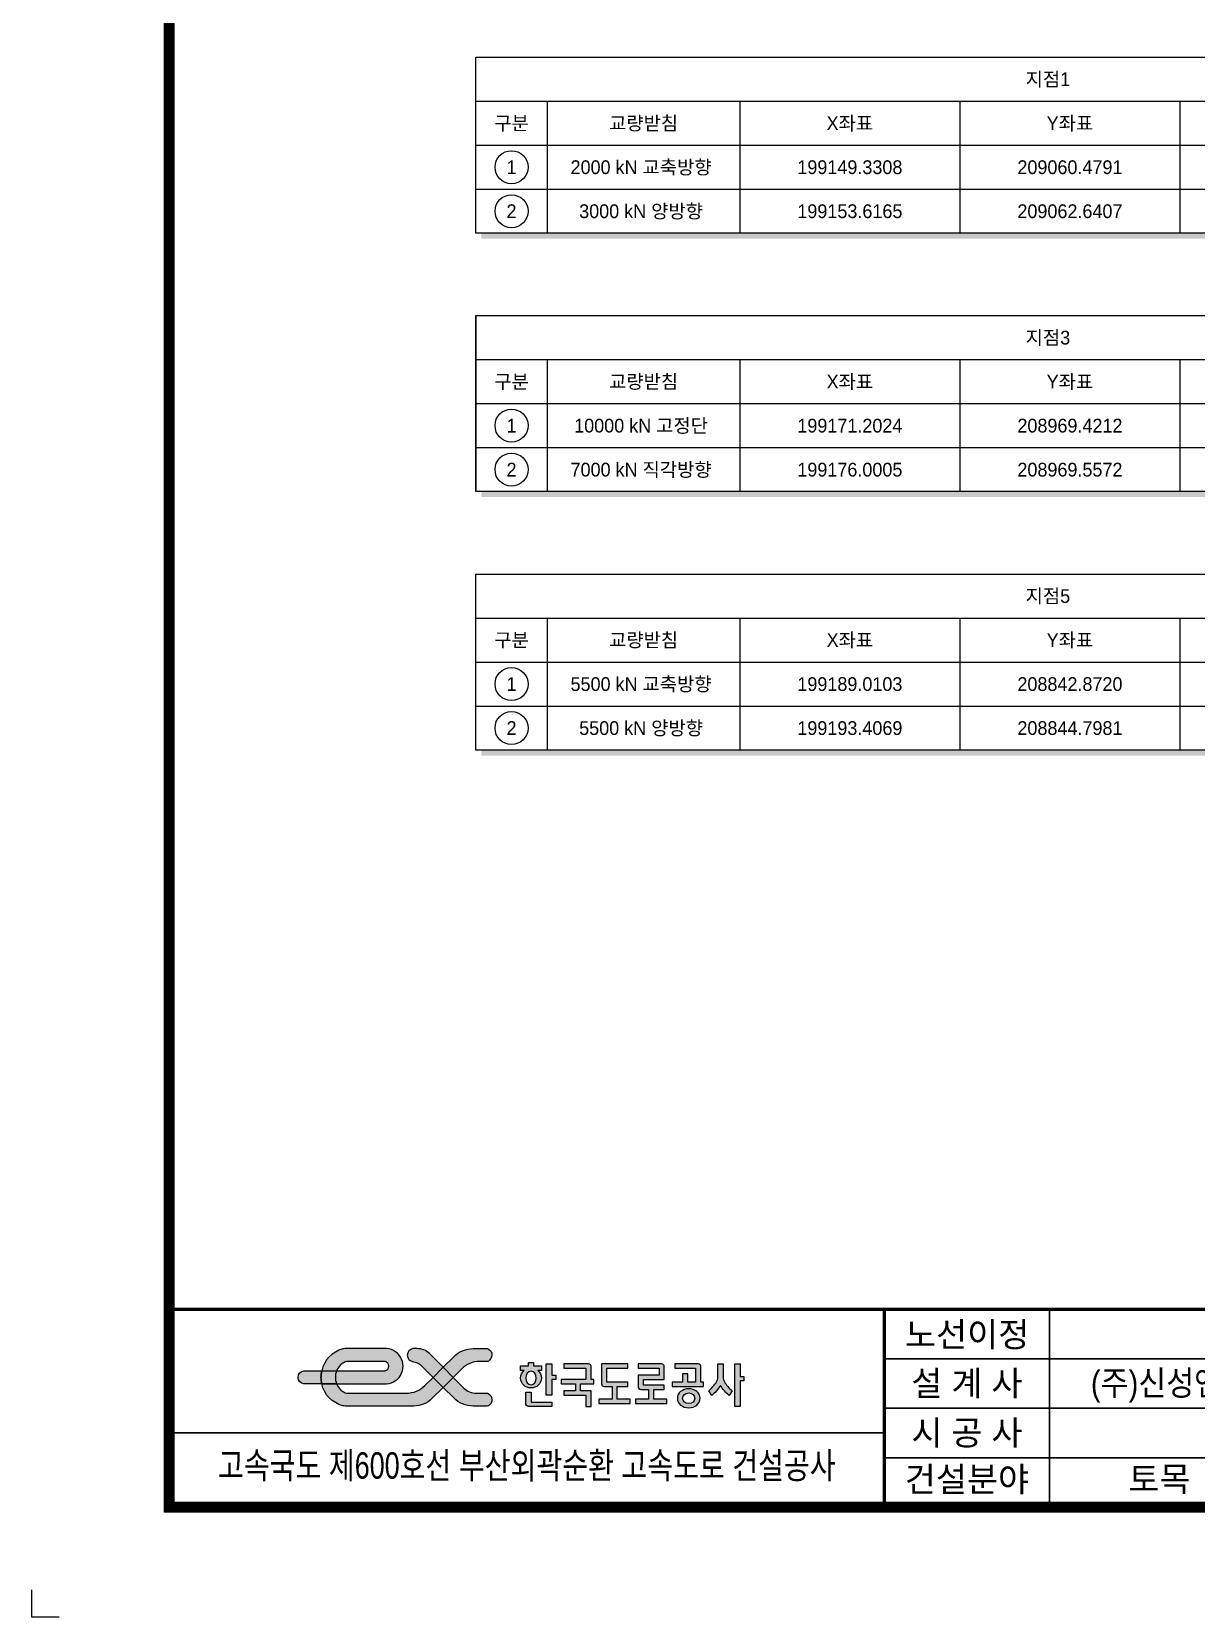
# Model space of a CAD drawing. Header units: millimetres. Extents: x 0 to 339017, y 0 to 241061.
# Drawn here: x 2617 to 87293, y 3461 to 118744 of the extents above; entities that cross this region are included whole.
import ezdxf
from ezdxf.enums import TextEntityAlignment as Align

# ---------------------------------------------------------------- set-up
doc = ezdxf.new("R2010")
doc.units = ezdxf.units.MM
doc.header["$LTSCALE"] = 8
for name, color, linetype in [('CS-TABL-LIN2', 1, 'Continuous'), ('CS-TABL-TEX2', 3, 'Continuous'), ('CX-BORD', 7, 'Continuous'), ('CX-BORD-LIN1', 4, 'Continuous'), ('CX-BORD-LIN2', 3, 'Continuous'), ('CX-BORD-TEX2', 7, 'Continuous'), ('CX-BORD-TEX3', 6, 'Continuous'), ('CX-MISC', 2, 'Continuous')]:
    doc.layers.add(name, color=color, linetype=linetype)
doc.styles.add('A_STANDARD', font='')
doc.styles.add('TB_TEXT', font='')
doc.styles.add('TB_WBTXT', font='')
doc.styles.add('TB_WMTXT', font='')
doc.styles.get('A_STANDARD').set_extended_font_data('Dotum')
doc.styles.get('TB_TEXT').set_extended_font_data('Dotum')
doc.styles.get('TB_WBTXT').set_extended_font_data('Dotum')
doc.styles.get('TB_WMTXT').set_extended_font_data('Dotum')

# ---------------------------------------------------------------- blocks, each defined once
blk = doc.blocks.new('CXBLKA1-KHC_C2')
at = {"layer": 'CX-MISC', "true_color": 0xf03c00}
h = blk.add_hatch(color=20, dxfattribs=at)
h.paths.add_polyline_path([(81.44253799953556, 46.50654940845573), (82.75188479191783, 46.50654940845573, 0.1307849617648099), (83.01145155275057, 46.57562579758028, 0.5686079760781465), (83.04766055683437, 48.76004908129602, 0.1392232935838704), (82.77321783017624, 48.83797721260002), (80.2481971643332, 48.83797721260002, 0.1989123673796241), (76.7032351679853, 47.36960587561499), (74.77716206052543, 45.44353276815512), (76.60493983830337, 43.61575499037739), (78.11913612795941, 45.12995128003306, -0.198912367379616)])
h.paths.add_polyline_path([(74.77716206052577, 41.78797721259955), (72.94938428274739, 43.61575499037733), (71.45376018895045, 42.12013089657967, -0.1989123673796836), (68.13035831737335, 40.74353276815607), (57.45297824498903, 40.74353276815558, -0.149968192877195), (56.57428309453243, 41.01314921324366, -0.1491631919188299), (55.42167856713601, 42.44075499037732), (52.71327317163689, 42.44075499037732, 0.2784029190241507), (56.54195794589313, 38.44755575666083, 0.06593867059308692), (56.94982256480961, 38.3935327681551), (69.43591387292844, 38.39353276815559, 0.198912367379658), (72.75931574450517, 39.77013089657871)])
h.paths.add_polyline_path([(52.71327317163687, 44.79075499037732), (49.44938428274799, 44.79075499037732, 0.8888888888888873), (49.44938428274799, 42.44075499037732), (52.71327317163689, 42.44075499037732, -0.1111111111111106)])
h.paths.add_polyline_path([(57.45297824484089, 46.48797721260005), (64.13186541620759, 46.48797721260033, -0.05755858726109904), (64.25091048004978, 46.47422752863211, -0.792918256256352), (64.25091048003958, 44.80450467434407, -0.05755858725611351), (64.13186541620769, 44.79075499037734), (55.42167856713544, 44.79075499037794, 0.1939147573995261), (55.42167856713624, 42.44075499037732), (64.0716065049702, 42.44075499037732, 1.071754271161691), (64.0716065049702, 48.83797721259956), (56.94982256480961, 48.8379772126005, 0.06593867059316338), (56.5419579458959, 48.78395422409464, 0.2784029190242539), (52.71327317163706, 44.79075499037814), (55.42167856713544, 44.79075499037794, -0.1491631919192471), (56.57428309453613, 46.2183607675145, -0.1499681928522188)])
at = {"layer": 'CX-MISC'}
h = blk.add_hatch(color=30, dxfattribs=at)
h.paths.add_polyline_path([(72.30044970169584, 47.92024512698445, 0.1989123673796671), (70.08484845397787, 48.83797721260002), (69.29382872719243, 48.83797721260002, 0.8338075771048155), (69.19220523715134, 46.50654940845568, -0.177326263149743), (70.9948941461409, 45.57024512698397), (72.94938428274753, 43.61575499037719), (74.77716206052543, 45.44353276815512)])
h.paths.add_polyline_path([(78.55942997490853, 41.66126485377163), (76.60493983830332, 43.61575499037733), (74.77716206052577, 41.78797721259955), (76.7032351679866, 39.8619041051392, 0.198912367379553), (80.2481971643333, 38.39353276815462), (82.75356198314364, 38.39353276815368, 0.1292187291636897), (83.0103320909022, 38.46101862593566, 0.6043190588004438), (82.94250606256891, 40.69081265215213, 0.1137896329467328), (82.71384950440735, 40.74353276815607), (80.77503122262651, 40.74353276815607, -0.1989123673796783)])
h = blk.add_hatch(color=252, dxfattribs=at)
edge = h.paths.add_edge_path()
edge.add_line((124.7205599340971, 46.07292553826472), (125.6705489490252, 46.07292553826478))
edge.add_line((125.6705489490252, 46.07292553826478), (125.6705489490253, 43.66898179808368))
edge.add_arc((127.3486576348041, 43.66898179808376), 1.678108685778795, 180.0000000000024, 195.4083540198515)
edge.add_arc((127.2889695062488, 43.65253158483969), 1.616195179932237, 195.408354019853, 211.4069923032639)
edge.add_arc((131.5424352156924, 46.24957069062637), 6.59982665290429, 211.4069923032635, 220.8846190740146)
edge.add_arc((131.4713562863749, 46.18803358125556), 6.505810537144074, 220.8846190740133, 230.4986055729273)
edge.add_line((127.3330297251497, 41.16809095032108), (126.7602641437203, 40.34428207970297))
edge.add_arc((131.4550039114855, 46.05331441464031), 7.391456668911498, 221.3708019331362, 230.5683267651544, ccw=False)
edge.add_arc((131.6762677854488, 46.24854507524579), 7.686537407580821, 212.5283811307906, 221.3728192081773, ccw=False)
edge.add_arc((118.7148500860468, 46.24853831416539), 7.686526193707002, 318.62717432739294, 327.4716253336135, ccw=False)
edge.add_arc((118.9360971109634, 46.05332254595822), 7.391467942165881, 309.43168026385143, 318.62919103786015, ccw=False)
edge.add_line((123.6308447394027, 40.34428207970391), (123.0580791579739, 41.16809095032256))
edge.add_arc((118.981266521649, 46.12501637904092), 6.418061309895175, 309.4355142588525, 319.1812610942179)
edge.add_arc((118.7763943292663, 46.30236625358906), 6.689032726803257, 319.1787201534785, 328.5296684692458)
edge.add_arc((123.1052112606532, 43.65120177356486), 1.612880450692433, 328.5764598147937, 344.6081938620856)
edge.add_arc((123.0464974057513, 43.66843443576574), 1.674062617830489, 344.5729121819096, 360.0187337982124)
edge.add_line((124.7205599340972, 43.66898179808431), (124.7205599340972, 46.07292553826472))
edge = h.paths.add_edge_path()
edge.add_arc((90.88569631556817, 43.48076891434886), 1.77276644383518, 0.3446861390324898, 51.806537556943795, ccw=False)
edge.add_arc((90.80254792193377, 43.54039405343688), 1.856528462969709, 268.6390132932112, 358.4888194230752, ccw=False)
edge.add_arc((90.71385412367648, 43.53986491651721), 1.856011500010968, 181.4952613076246, 271.37690597604484, ccw=False)
edge.add_arc((90.63127580557956, 43.4807362146754), 1.772833459952195, 128.1945062452664, 179.6542700587562, ccw=False)
edge.add_line((89.53507430052036, 44.87403472433943), (88.85847462056012, 44.87403472433943))
edge.add_line((88.85847462056012, 44.87403472433943), (88.85847462056012, 45.68570175500646))
edge.add_line((88.85847462056012, 45.68570175500646), (90.28345814295233, 45.68570175500646))
edge.add_line((90.28345814295233, 45.68570175500646), (90.28345814295233, 46.33107472710436))
edge.add_line((90.28345814295233, 46.33107472710436), (91.23344715788046, 46.33107472710436))
edge.add_line((91.23344715788046, 46.33107472710436), (91.23344715788046, 45.68570175500646))
edge.add_line((91.23344715788046, 45.68570175500646), (92.65843068027266, 45.68570175500646))
edge.add_line((92.65843068027266, 45.68570175500646), (92.65843068027266, 44.87403472433943))
edge.add_line((92.65843068027266, 44.87403472433943), (91.98183100031241, 44.87403472433943))
h.paths.add_polyline_path([(129.4705050087376, 43.74958283871363), (129.4705050087376, 42.9751352721952), (128.7580132475418, 42.9751352721952), (128.7580132475419, 38.3284498730902), (127.8080242326136, 38.32844987308972), (127.8080242326135, 46.0729255382652), (128.7580132475417, 46.0729255382652), (128.7580132475418, 43.74958283871363)])
edge = h.paths.add_edge_path()
edge.add_line((116.8831505609405, 46.07292553826421), (116.8831505609405, 45.29847797174768))
edge.add_line((116.8831505609405, 45.29847797174768), (120.6831066206529, 45.29847797174768))
edge.add_line((120.6831066206529, 45.29847797174768), (120.6831066206529, 42.71698608335695))
edge.add_line((120.6831066206529, 42.71698608335695), (119.2581230982609, 42.71698608335601))
edge.add_line((119.2581230982609, 42.71698608335601), (119.2581230982609, 44.26588121639103))
edge.add_line((119.2581230982609, 44.26588121639103), (118.3081340833326, 44.26588121639103))
edge.add_line((118.3081340833326, 44.26588121639103), (118.308134083333, 42.7169860833565))
edge.add_line((118.308134083333, 42.7169860833565), (116.4081560534763, 42.7169860833565))
edge.add_line((116.4081560534763, 42.7169860833565), (116.4081560534762, 41.94253851683852))
edge.add_line((116.4081560534762, 41.94253851683852), (122.1080901430452, 41.94253851683852))
edge.add_line((122.1080901430452, 41.94253851683852), (122.1080901430452, 42.71698608335695))
edge.add_line((122.1080901430452, 42.71698608335695), (121.633095635581, 42.71698608335701))
edge.add_line((121.633095635581, 42.71698608335701), (121.6330956355812, 45.55662716058681))
edge.add_arc((121.0838983495383, 45.55662716058685), 0.5491972860428831, 359.9999999999956, 400.6008038990677)
edge.add_arc((121.155409721656, 45.61792155990223), 0.4550119382992837, 40.60080389906528, 89.6610921221467)
edge.add_line((121.1581011281171, 46.0729255382652), (116.8831505609405, 46.07292553826583))
edge = h.paths.add_edge_path()
edge.add_line((110.2332274564433, 46.0729255382652), (110.2332274564434, 45.29847797174723))
edge.add_line((110.2332274564434, 45.29847797174723), (114.0331835161558, 45.29847797174723))
edge.add_line((114.0331835161558, 45.29847797174723), (114.0331835161558, 44.00773202755185))
edge.add_line((114.0331835161558, 44.00773202755185), (110.2332274564433, 44.00773202755185))
edge.add_line((110.2332274564433, 44.00773202755185), (110.2332274564434, 41.94253851683806))
edge.add_arc((110.7824247424863, 41.94253851683811), 0.5491972860429541, 180.0000000000045, 220.6008038990651)
edge.add_arc((110.7109133703686, 41.88124411752268), 0.4550119382992698, 220.6008038990632, 269.6610921221467)
edge.add_line((110.7082219639074, 41.42624013915972), (112.1332054862994, 41.42624013915972))
edge.add_line((112.1332054862994, 41.42624013915972), (112.1332054862995, 39.61919581728791))
edge.add_line((112.1332054862995, 39.61919581728791), (109.7582329489794, 39.61919581728791))
edge.add_line((109.7582329489794, 39.61919581728791), (109.7582329489794, 38.84474825076945))
edge.add_line((109.7582329489794, 38.84474825076945), (115.4581670385482, 38.84474825076945))
edge.add_line((115.4581670385482, 38.84474825076945), (115.4581670385484, 39.61919581728743))
edge.add_line((115.4581670385484, 39.61919581728743), (113.0831945012274, 39.61919581728836))
edge.add_line((113.0831945012274, 39.61919581728836), (113.083194501227, 41.42624013915972))
edge.add_line((113.083194501227, 41.42624013915972), (114.9831725310839, 41.42624013916018))
edge.add_line((114.9831725310839, 41.42624013916018), (114.9831725310839, 42.2006877056777))
edge.add_line((114.9831725310839, 42.2006877056777), (111.1832164713715, 42.20068770567816))
edge.add_line((111.1832164713715, 42.20068770567816), (111.1832164713715, 43.2332844610339))
edge.add_line((111.1832164713715, 43.2332844610339), (114.9831725310839, 43.23328446103435))
edge.add_line((114.9831725310839, 43.23328446103435), (114.9831725310841, 45.55662716058684))
edge.add_arc((114.4339752450411, 45.55662716058686), 0.5491972860429257, 359.999999999997, 400.6008038990617)
edge.add_arc((114.5054866171589, 45.61792155990228), 0.4550119382992405, 40.60080389906168, 89.66109212214488)
edge.add_line((114.50817802362, 46.0729255382652), (110.2332274564433, 46.0729255382652))
edge = h.paths.add_edge_path()
edge.add_line((108.333249426587, 46.0729255382652), (103.5833043519463, 46.0729255382652))
edge.add_line((103.5833043519463, 46.0729255382652), (103.5833043519463, 42.45883689451637))
edge.add_arc((104.1325016379888, 42.45883689451637), 0.5491972860425278, 180, 220.6008038990901)
edge.add_arc((104.0609902658719, 42.39754249520158), 0.455011938299837, 220.6008038990916, 269.661092122115)
edge.add_line((104.0582988594105, 41.94253851683806), (105.4832823818026, 41.94253851683798))
edge.add_line((105.4832823818026, 41.94253851683798), (105.4832823818031, 39.61919581728791))
edge.add_line((105.4832823818031, 39.61919581728791), (103.1083098444825, 39.61919581728743))
edge.add_line((103.1083098444825, 39.61919581728743), (103.1083098444823, 38.84474825076945))
edge.add_line((103.1083098444823, 38.84474825076945), (108.8082439340513, 38.84474825076851))
edge.add_line((108.8082439340513, 38.84474825076851), (108.8082439340513, 39.61919581728743))
edge.add_line((108.8082439340513, 39.61919581728743), (106.4332713967306, 39.61919581728754))
edge.add_line((106.4332713967306, 39.61919581728754), (106.4332713967307, 41.94253851683806))
edge.add_line((106.4332713967307, 41.94253851683806), (108.3332494265871, 41.94253851683852))
edge.add_line((108.3332494265871, 41.94253851683852), (108.3332494265872, 42.71698608335601))
edge.add_line((108.3332494265872, 42.71698608335601), (104.5332933668745, 42.71698608335601))
edge.add_line((104.5332933668745, 42.71698608335601), (104.5332933668745, 45.29847797174723))
edge.add_line((104.5332933668745, 45.29847797174723), (108.3332494265869, 45.29847797174768))
edge.add_line((108.3332494265869, 45.29847797174768), (108.3332494265869, 46.0729255382652))
edge = h.paths.add_edge_path()
edge.add_line((100.7333373071619, 38.32844987308972), (101.68332632209, 38.32844987308972))
edge.add_line((101.68332632209, 38.32844987308972), (101.68332632209, 41.16809095032102))
edge.add_line((101.68332632209, 41.16809095032102), (99.78334829223377, 41.16809095032102))
edge.add_line((99.78334829223377, 41.16809095032102), (99.78334829223351, 42.45883689451637))
edge.add_line((99.78334829223351, 42.45883689451637), (102.1583208295541, 42.45883689451637))
edge.add_line((102.1583208295541, 42.45883689451637), (102.1583208295541, 43.23328446103435))
edge.add_line((102.1583208295541, 43.23328446103435), (101.68332632209, 43.23328446103435))
edge.add_line((101.68332632209, 43.23328446103435), (101.68332632209, 45.55662716058684))
edge.add_arc((101.134129036047, 45.55662716058684), 0.5491972860429968, 359.9999999999992, 400.6008038990586)
edge.add_arc((101.2056404081649, 45.61792155990232), 0.4550119382991912, 40.60080389905993, 89.66109212214842)
edge.add_line((101.208331814626, 46.0729255382652), (96.69588399371733, 46.0729255382652))
edge.add_line((96.69588399371733, 46.0729255382652), (96.69588399371713, 45.29847797174723))
edge.add_line((96.69588399371713, 45.29847797174723), (100.7333373071619, 45.29847797174768))
edge.add_line((100.7333373071619, 45.29847797174768), (100.7333373071619, 43.23328446103435))
edge.add_line((100.7333373071619, 43.23328446103435), (96.22088948625307, 43.23328446103435))
edge.add_line((96.22088948625307, 43.23328446103435), (96.22088948625307, 42.45883689451686))
edge.add_line((96.22088948625307, 42.45883689451686), (98.83335927730565, 42.45883689451637))
edge.add_line((98.83335927730565, 42.45883689451637), (98.83335927730565, 41.16809095032054))
edge.add_line((98.83335927730565, 41.16809095032054), (96.69588399371725, 41.16809095032054))
edge.add_line((96.69588399371725, 41.16809095032054), (96.69588399371725, 40.39364338380305))
edge.add_line((96.69588399371725, 40.39364338380305), (100.7333373071619, 40.39364338380305))
edge.add_line((100.7333373071619, 40.39364338380305), (100.7333373071619, 38.32844987308972))
edge = h.paths.add_edge_path()
edge.add_line((94.55840871012893, 38.32844987308972), (90.28345814295238, 38.32844987309017))
edge.add_arc((90.28345814295245, 38.77764750230839), 0.4491976292182187, 220.2618960212212, 269.9999999999909, ccw=False)
edge.add_arc((90.36658546948001, 38.84804961247411), 0.5581315978937618, 180.3389078778485, 220.2618960212263, ccw=False)
edge.add_arc((264.3772768285319, 39.87734500612395), 174.5718671369672, 179.6610921221529, 180.3389078778463, ccw=False)
edge.add_line((89.80846363548827, 40.90994176148184), (90.75845265041639, 40.90994176148184))
edge.add_line((90.75845265041639, 40.90994176148184), (90.75845265041639, 39.10289743960769))
edge.add_line((90.75845265041639, 39.10289743960769), (94.55840871012893, 39.10289743960769))
edge.add_line((94.55840871012893, 39.10289743960769), (94.55840871012893, 38.32844987308972))
edge = h.paths.add_edge_path(flags=16)
edge.add_ellipse((119.4188857825921, 39.80733291367103), major_axis=(-1.110875729177891, 2.868103891292178e-14), ratio=0.8665097612807381, start_angle=0, end_angle=360)
edge = h.paths.add_edge_path()
edge.add_ellipse((119.4188857808204, 39.80733291367103), major_axis=(2.060740712415878, 5.91535299055294e-14), ratio=0.8429164421096037, start_angle=0, end_angle=360, ccw=False)
h.paths.add_polyline_path([(95.27090047132492, 44.00773202755185), (95.27090047132492, 43.23328446103435), (94.55840871012872, 43.23328446103435), (94.55840871012882, 40.39364338380305), (93.48967106833456, 40.39364338380353), (93.48967106833456, 46.0729255382652), (94.55840871012882, 46.0729255382652), (94.55840871012893, 44.00773202755185)])
edge = h.paths.add_edge_path(flags=16)
edge.add_ellipse((90.75845265041639, 43.49143364987354), major_axis=(7.44215483547632e-15, 1.223429116448234), ratio=0.7764969806228509, start_angle=0, end_angle=360, ccw=False)
h = blk.add_hatch(color=244, dxfattribs=at)
h.paths.add_polyline_path([(74.77716206052541, 45.44353276815512), (72.94938428274753, 43.61575499037719), (74.77716206052577, 41.78797721259955), (76.60493983830338, 43.61575499037739)])
h.paths.add_polyline_path([(55.42167856713544, 44.79075499037794), (52.71327317163706, 44.79075499037814, 0.1111111111111885), (52.71327317163689, 42.44075499037732), (55.42167856713624, 42.44075499037732, -0.1939147573995261)])
at = {"layer": 'CX-BORD-LIN1', "const_width": 2}
blk.add_lwpolyline([(820.9999993301426, 19.99999958875123), (24.99999933014257, 19.9999995887535), (24.99999933014257, 573.9999995887532), (820.9999993301424, 573.9999995887532)], close=True, dxfattribs=at)
at = {"layer": 'CX-BORD-LIN1'}
for points, const_width in [([(820.9999993301426, 55.99999958875464), (24.99999933014257, 55.99999958875237)], 0.6), ([(154.9999993301426, 19.99999958875325), (154.9999993301426, 55.99999958875271)], 0.6), ([(184.9999993301426, 19.99999958875308), (184.9999993301426, 55.99999958875279)], 0.3)]:
    blk.add_lwpolyline(points, dxfattribs=dict(at, const_width=const_width))
at = {"layer": 'CX-BORD-LIN2', "const_width": 0.3}
for points in [[(294.9999993301426, 46.99999958875294), (154.9999993301426, 46.99999958875274)], [(294.9999993301426, 37.99999958875294), (154.9999993301426, 37.99999958875274)], [(154.9999993301426, 33.49999958875292), (24.99999933014257, 33.49999958875274)], [(294.9999993301426, 28.99999958875295), (154.9999993301426, 28.99999958875274)]]:
    blk.add_lwpolyline(points, dxfattribs=at)
at = {"layer": 'CX-MISC', "color": 20, "true_color": 0xf03c00}
blk.add_lwpolyline([(57.45297824498846, 46.48797721260127, 0.149968192828432), (56.57428309477929, 46.21836076767924, 0.1491631919431257), (55.42167856713544, 44.79075499037794, 0.1939147573995262), (55.42167856713624, 42.44075499037732), (64.0716065049702, 42.44075499037732, 1.071754271161691), (64.0716065049702, 48.83797721259956), (56.94982256480961, 48.8379772126005, 0.06593867059316338), (56.5419579458959, 48.78395422409464, 0.2784029190242541), (52.71327317163706, 44.79075499037814), (55.42167856713544, 44.79075499037794), (64.13186541620769, 44.79075499037734, 0.0575585872562081), (64.25091048003976, 44.80450467434412, 0.7929182562611419), (64.25091048003978, 46.47422752863447, 0.05755858725616377), (64.13186541620759, 46.48797721260033), (57.45297824483831, 46.48797721260005)], format="xyb", dxfattribs=at)
at = {"layer": 'CX-MISC', "color": 30}
blk.add_lwpolyline([(69.19220523715089, 46.50654940845573, -0.1773262631497835), (70.9948941461409, 45.57024512698397), (72.94938428274753, 43.61575499037719), (74.77716206052543, 45.44353276815512), (72.30044970169584, 47.92024512698445, 0.1989123673796582), (70.08484845397797, 48.83797721260002), (69.29382872719243, 48.83797721260002, 0.8714196092937034), (69.29382872719243, 46.48797721260002)], format="xyb", dxfattribs=at)
at = {"layer": 'CX-MISC', "color": 20, "true_color": 0xf03c00}
for points in [[(83.0114515527597, 46.57562579758551, -0.1307849617699337), (82.75188479191783, 46.50654940845573), (81.44253799953556, 46.50654940845573, 0.1989123673796159), (78.11913612795941, 45.12995128003306), (76.60493983830331, 43.61575499037733), (74.7771620605257, 45.44353276815537), (76.7032351679853, 47.36960587561499, -0.198912367379624), (80.2481971643332, 48.83797721260002), (82.77321783017624, 48.83797721260002, -0.1392232934978381), (83.04766055668438, 48.76004908138868, -0.5686079761212879)], [(49.44938428274799, 42.44075499037732, -0.8888888888888888), (49.44938428274799, 44.79075499037732), (52.71327317163687, 44.79075499037732, 0.1111111111111495), (52.71327317163689, 42.44075499037732)], [(74.77716206052577, 41.78797721259955), (72.75931574450517, 39.77013089657871, -0.198912367379658), (69.43591387292844, 38.39353276815559), (56.94982256480961, 38.3935327681551, -0.0659386705931795), (56.54195794589258, 38.447555756661, -0.2784029190241215), (52.71327317163689, 42.44075499037732), (55.42167856713601, 42.44075499037732, 0.1491631919431261), (56.57428309477986, 41.01314921307603, 0.1499681928284316), (57.45297824498903, 40.74353276815558), (68.13035831737335, 40.74353276815607, 0.1989123673796836), (71.45376018895045, 42.12013089657967), (72.94938428274739, 43.61575499037733)]]:
    blk.add_lwpolyline(points, format="xyb", close=True, dxfattribs=at)
at = {"layer": 'CX-MISC', "color": 252}
for points in [[(91.98183100031241, 44.87403472433943, -0.228396255599462), (92.65843068027266, 43.49143364987348, -0.4134459869151131), (90.7584526504157, 41.68438932799936, -0.4136086650538482), (88.85847462056014, 43.49143364987356, -0.2283866715627258), (89.53507430052036, 44.87403472433943), (88.85847462056012, 44.87403472433943), (88.85847462056012, 45.68570175500646), (90.28345814295233, 45.68570175500646), (90.28345814295233, 46.33107472710436), (91.23344715788046, 46.33107472710436), (91.23344715788046, 45.68570175500646), (92.65843068027266, 45.68570175500646), (92.65843068027266, 44.87403472433943), (91.98183100031241, 44.87403472433943)], [(100.7333373071619, 38.32844987308972), (101.68332632209, 38.32844987308972), (101.68332632209, 41.16809095032102), (99.78334829223377, 41.16809095032102), (99.78334829223351, 42.45883689451637), (102.1583208295541, 42.45883689451637), (102.1583208295541, 43.23328446103435), (101.68332632209, 43.23328446103435), (101.68332632209, 45.55662716058684, 0.1790312441150617), (101.5511137627495, 45.91403644515271, 0.2173967572259796), (101.208331814626, 46.0729255382652), (96.69588399371733, 46.0729255382652), (96.69588399371713, 45.29847797174723), (100.7333373071619, 45.29847797174768), (100.7333373071619, 43.23328446103435), (96.22088948625307, 43.23328446103435), (96.22088948625307, 42.45883689451686), (98.83335927730565, 42.45883689451637), (98.83335927730565, 41.16809095032054), (96.69588399371725, 41.16809095032054), (96.69588399371725, 40.39364338380305), (100.7333373071619, 40.39364338380305), (100.7333373071619, 38.32844987308972)], [(108.333249426587, 46.0729255382652), (103.5833043519463, 46.0729255382652), (103.5833043519463, 42.45883689451637, 0.179031244115201), (103.715516911287, 42.10142760995058, 0.2173967572256811), (104.0582988594105, 41.94253851683806), (105.4832823818026, 41.94253851683798), (105.4832823818031, 39.61919581728791), (103.1083098444825, 39.61919581728743), (103.1083098444823, 38.84474825076945), (108.8082439340513, 38.84474825076851), (108.8082439340513, 39.61919581728743), (106.4332713967306, 39.61919581728754), (106.4332713967307, 41.94253851683806), (108.3332494265871, 41.94253851683852), (108.3332494265872, 42.71698608335601), (104.5332933668745, 42.71698608335601), (104.5332933668745, 45.29847797174723), (108.3332494265869, 45.29847797174768), (108.3332494265869, 46.0729255382652)], [(110.2332274564433, 46.0729255382652), (110.2332274564434, 45.29847797174723), (114.0331835161558, 45.29847797174723), (114.0331835161558, 44.00773202755185), (110.2332274564433, 44.00773202755185), (110.2332274564434, 41.94253851683806, 0.1790312441150686), (110.3654400157839, 41.58512923227222, 0.2173967572259559), (110.7082219639074, 41.42624013915972), (112.1332054862994, 41.42624013915972), (112.1332054862995, 39.61919581728791), (109.7582329489794, 39.61919581728791), (109.7582329489794, 38.84474825076945), (115.4581670385482, 38.84474825076945), (115.4581670385484, 39.61919581728743), (113.0831945012274, 39.61919581728836), (113.083194501227, 41.42624013915972), (114.9831725310839, 41.42624013916018), (114.9831725310839, 42.2006877056777), (111.1832164713715, 42.20068770567816), (111.1832164713715, 43.2332844610339), (114.9831725310839, 43.23328446103435), (114.9831725310841, 45.55662716058684, 0.1790312441150869), (114.8509599717435, 45.91403644515271, 0.2173967572259547), (114.50817802362, 46.0729255382652), (110.2332274564433, 46.0729255382652)], [(116.8831505609405, 46.07292553826421), (116.8831505609405, 45.29847797174768), (120.6831066206529, 45.29847797174768), (120.6831066206529, 42.71698608335695), (119.2581230982609, 42.71698608335601), (119.2581230982609, 44.26588121639103), (118.3081340833326, 44.26588121639103), (118.308134083333, 42.7169860833565), (116.4081560534763, 42.7169860833565), (116.4081560534762, 41.94253851683852), (122.1080901430452, 41.94253851683852), (122.1080901430452, 42.71698608335695), (121.633095635581, 42.71698608335701), (121.6330956355812, 45.55662716058681, 0.179031244115118), (121.5008830762406, 45.91403644515271, 0.2173967572259479), (121.1581011281171, 46.0729255382652), (116.8831505609405, 46.07292553826583)], [(124.7205599340971, 46.07292553826472), (125.6705489490252, 46.07292553826478), (125.6705489490253, 43.66898179808368, 0.0673331086834034), (125.7308657556819, 43.22311388363776, 0.06992084128346215), (125.9095675952343, 42.81030998245365, 0.04137753804791307), (126.5527735137913, 41.92973412555038, 0.04197355301566234), (127.3330297251497, 41.16809095032108), (126.7602641437203, 40.34428207970297, -0.04015333159213054), (125.9081001973796, 41.1680824984633, -0.0386103102765588), (125.1955544415612, 42.11536084604709, -0.03861036677333588), (124.4830086857427, 41.16808249846355, -0.04015327015359547), (123.6308447394027, 40.34428207970391), (123.0580791579739, 41.16809095032256, 0.04254949277045509), (123.8383353693311, 41.92973412555083, 0.04082386527700423), (124.4815412878881, 42.81030998245411, 0.07006595625911516), (124.6602431274405, 43.22311388363824, 0.06749733491456367), (124.7205599340972, 43.66898179808431), (124.7205599340972, 46.07292553826472)], [(94.55840871012893, 38.32844987308972), (90.28345814295238, 38.32844987309017, -0.22049606497067), (89.94067619482882, 38.48733896620269, -0.1759805261046493), (89.80846363548825, 38.84474825076845, -0.002957537787864401), (89.80846363548827, 40.90994176148184), (90.75845265041639, 40.90994176148184), (90.75845265041639, 39.10289743960769), (94.55840871012893, 39.10289743960769), (94.55840871012893, 38.32844987308972)]]:
    blk.add_lwpolyline(points, format="xyb", dxfattribs=at)
at = {"layer": 'CX-MISC', "color": 244}
blk.add_lwpolyline([(52.71327317163706, 44.79075499037814), (55.42167856713544, 44.79075499037794, 0.1939147573995262), (55.42167856713624, 42.44075499037732), (52.71327317163689, 42.44075499037732, -0.1111111111111495)], format="xyb", close=True, dxfattribs=at)
blk.add_lwpolyline([(74.77716206052543, 45.44353276815512), (76.60493983830338, 43.61575499037739), (74.77716206052577, 41.78797721259955), (72.94938428274753, 43.61575499037719), (74.77716206052543, 45.44353276815512)], dxfattribs=at)
at = {"layer": 'CX-MISC', "color": 30}
blk.add_lwpolyline([(76.60493983830331, 43.61575499037733), (78.55942997490853, 41.66126485377163, 0.1989123673796783), (80.77503122262651, 40.74353276815607), (82.71384950440735, 40.74353276815607, -0.1137896330351633), (82.94250606273286, 40.69081265207226, -0.6043190587532347), (83.01033209089516, 38.46101862593168, -0.1292187291597539), (82.75356198314364, 38.39353276815368), (80.2481971643333, 38.39353276815462, -0.198912367379553), (76.7032351679866, 39.8619041051392), (74.77716206052577, 41.78797721259955)], format="xyb", close=True, dxfattribs=at)
at = {"layer": 'CX-MISC', "color": 252}
for points in [[(95.27090047132492, 44.00773202755185), (95.27090047132492, 43.23328446103435), (94.55840871012872, 43.23328446103435), (94.55840871012882, 40.39364338380305), (93.48967106833456, 40.39364338380353), (93.48967106833456, 46.0729255382652), (94.55840871012882, 46.0729255382652), (94.55840871012893, 44.00773202755185)], [(129.4705050087376, 43.74958283871363), (129.4705050087376, 42.9751352721952), (128.7580132475418, 42.9751352721952), (128.7580132475419, 38.3284498730902), (127.8080242326136, 38.32844987308972), (127.8080242326135, 46.0729255382652), (128.7580132475417, 46.0729255382652), (128.7580132475418, 43.74958283871363)]]:
    blk.add_lwpolyline(points, close=True, dxfattribs=at)
at = {"layer": 'CX-MISC'}
blk.add_lwpolyline([(4.997999310150677, -4.112466094330358e-07), (-6.698574268604318e-07, -4.112466094330358e-07), (-6.69857767920945e-07, 4.997999568761835)], dxfattribs=at)
at = {"layer": 'CX-MISC', "color": 252, "extrusion": (0, 0, -1)}
blk.add_ellipse((90.75845265041639, 43.49143364987354), major_axis=(7.44215483547632e-15, 1.223429116448234), ratio=0.7764969806228509, start_param=3.141592653589785, end_param=9.424777960769372, dxfattribs=at)
blk.add_ellipse((119.4188857808204, 39.80733291367103), major_axis=(2.060740712415878, 5.91535299055294e-14), ratio=0.8429164421096037, dxfattribs=at)
at = {"layer": 'CX-MISC', "color": 252}
blk.add_ellipse((119.4188857825921, 39.80733291367103), major_axis=(-1.110875729177891, 2.868103891292178e-14), ratio=0.8665097612807381, dxfattribs=at)
at = {"layer": 'CX-BORD-LIN1', "style": 'TB_TEXT'}
for tag, p in [('TR_RCON5', (367.3033131383764, 52.99999958875362)), ('TR_RCON4', (367.3033131383764, 46.99999958875345)), ('TR_RCON3', (367.3033131383764, 40.99999958875456)), ('TR_RCON2', (367.3033131383764, 34.99999958875456)), ('TR_RCON1', (367.3033131383764, 28.99999958875345))]:
    blk.add_attdef(tag, text='', height=3.5, dxfattribs=at).set_placement(p, align=Align.MIDDLE_LEFT)
for tag, height, p in [('TR_DGN5', 3.5, (476.1184535479024, 52.99999958875359)), ('TR_CHK5', 3.5, (516.1184535479024, 52.99999958875359)), ('TR_RNUM5', 3, (310.1051159483385, 52.63656291811652)), ('TR_RDAT5', 3.5, (342.4999993301426, 52.99999958875362)), ('TR_APP5', 3.5, (556.1184535479024, 52.99999958875382)), ('TR_RNUM4', 3, (310.1051159483385, 46.63656291811635)), ('TR_RDAT4', 3.5, (342.4999993301426, 46.99999958875345)), ('TR_DGN4', 3.5, (476.1184535479024, 46.99999958875345)), ('TR_CHK4', 3.5, (516.1184535479024, 46.99999958875345)), ('TR_APP4', 3.5, (556.1184535479024, 46.99999958875367)), ('TR_RNUM3', 3, (310.1051159483385, 40.63656291811746)), ('TR_RDAT3', 3.5, (342.4999993301426, 40.99999958875456)), ('TR_DGN3', 3.5, (476.1184535479024, 40.99999958875453)), ('TR_CHK3', 3.5, (516.1184535479024, 40.99999958875453)), ('TR_APP3', 3.5, (556.1184535479024, 40.99999958875475)), ('TR_RNUM2', 3, (310.1051159483385, 34.63656291811746)), ('TR_RDAT2', 3.5, (342.4999993301426, 34.99999958875456)), ('TR_DGN2', 3.5, (476.1184535479024, 34.99999958875454)), ('TR_CHK2', 3.5, (516.1184535479024, 34.99999958875454)), ('TR_APP2', 3.5, (556.1184535479024, 34.99999958875477)), ('TR_RNUM1', 3, (310.1051159483385, 28.63656291811635)), ('TR_RDAT1', 3.5, (342.4999993301426, 28.99999958875345)), ('TR_DGN1', 3.5, (476.1184535479024, 28.99999958875343)), ('TR_CHK1', 3.5, (516.1184535479024, 28.99999958875343)), ('TR_APP1', 3.5, (556.1184535479024, 28.99999958875366))]:
    blk.add_attdef(tag, text='', height=height, dxfattribs=at).set_placement(p, align=Align.MIDDLE_CENTER)
at = {"layer": 'CX-BORD-LIN2', "style": 'TB_TEXT'}
blk.add_attdef('TD_VERSION', text='', height=3, rotation=90, dxfattribs=at).set_placement((825.4999987355986, 68.01489880087622), align=Align.MIDDLE_CENTER)
at = {"layer": 'CX-BORD-TEX2', "style": 'TB_WMTXT'}
for tag, height, p in [('TB_CNAME', 5, (40.34476571734351, 551.8324127366781)), ('TB_CSCOP', 4, (41.63456688330436, 543.8324127366781))]:
    blk.add_attdef(tag, text='', height=height, dxfattribs=at).set_placement(p, align=Align.BOTTOM_LEFT)
at = {"layer": 'CX-BORD-TEX2', "style": 'TB_WBTXT'}
for tag, height, p in [('TB_MTITIL', 10, (422.9999993301425, 553.3264131493717)), ('TB_STITL', 7, (422.9999993301425, 538.3264131493717))]:
    blk.add_attdef(tag, text='', height=height, dxfattribs=at).set_placement(p, align=Align.MIDDLE_CENTER)
at = {"layer": 'CX-BORD-TEX3', "style": 'TB_TEXT'}
for s, p in [('노선이정', (170.0338511862896, 51.45595698934492)), ('설 계 사', (169.9999993301427, 42.58754395968385)), ('시 공 사', (169.9999993301427, 33.59273255348439)), ('건설분야', (169.9999993301426, 25.12501987493319))]:
    blk.add_text(s, height=4.500000000000001, dxfattribs=at).set_placement(p, align=Align.MIDDLE)
for tag, height, p in [('TD_LNDST', 4.500000000000001, (239.9999993301426, 51.49999958875296)), ('TD_DSECT', 4.500000000000001, (630.4999993301426, 51.49999958875407)), ('TD_DDIST', 4.500000000000001, (679.4999993301426, 51.49999958875419)), ('TD_DNAME_TOP', 4.500000000000001, (779.9999993301426, 47.95701091352041)), ('TD_CSECT', 4.500000000000001, (630.4999993301426, 42.49999958875407)), ('TD_CDIST', 4.500000000000001, (679.4999993301426, 42.49999958875413)), ('TD_DNAME_MAIN', 4.500000000000001, (779.9999993301426, 41.47309543130266)), ('TD_CCOMP', 4.500000000000001, (239.9999993301426, 33.59273255348439)), ('TD_HSCAL', 4.500000000000001, (646.6604520598363, 33.74838228300128)), ('TD_VSCAL', 4.500000000000001, (681.8614600542988, 33.74838228300127)), ('TD_DNAME_BOT', 3, (779.9999993301426, 35.2489426333518)), ('TD_FIELD', 4.500000000000001, (204.9999993301426, 25.12501987493319)), ('TD_CSTEP', 4.500000000000001, (275.7439993301427, 25.12501987493271)), ('TD_DWGCODE', 4.500000000000001, (661.9999993301426, 24.79080333045473)), ('TD_DWGNO', 4.500000000000001, (779.9999993301426, 25.00167297106004))]:
    blk.add_attdef(tag, text='', height=height, dxfattribs=at).set_placement(p, align=Align.MIDDLE_CENTER)
for tag, height, width, p in [('TD_DCOMP', 4.500000000000001, 0.9, (239.9999993301426, 42.58754395968385)), ('TD_CNAME', 4.8, 0.78, (89.99999933014257, 27.59563990554039))]:
    blk.add_attdef(tag, text='', height=height, dxfattribs=dict(at, width=width)).set_placement(p, align=Align.MIDDLE_CENTER)

msp = doc.modelspace()

# ---------------------------------------------------------------- linework, layer by layer
at = {"layer": 'CS-TABL-LIN2'}
for p, q in [((40105.04899117444, 116892.6657576565), (40105.04899117444, 116892.6657576565)), ((54105.04899117444, 116892.6657576565), (54105.04899117444, 116892.6657576565)), ((70105.04899117444, 116892.6657576565), (70105.04899117444, 116892.6657576565)), ((86105.04899117444, 116892.6657576565), (86105.04899117444, 116892.6657576565)), ((34905.04899117444, 113692.6657576565), (201305.0489911744, 113692.6657576565)), ((40105.04899117444, 113692.6657576565), (40105.04899117444, 104092.6657576565)), ((54105.04899117444, 113692.6657576565), (54105.04899117444, 104092.6657576565)), ((70105.04899117444, 113692.6657576565), (70105.04899117444, 104092.6657576565)), ((86105.04899117444, 113692.6657576565), (86105.04899117444, 104092.6657576565)), ((34905.04899117444, 110492.6657576565), (201305.0489911744, 110492.6657576565)), ((34905.04899117444, 107292.6657576565), (201305.0489911744, 107292.6657576565)), ((34905.04899117444, 98102.68465469326), (34905.04899117444, 85302.68465469326)), ((40105.04899117444, 98102.68465469326), (40105.04899117444, 98102.68465469326)), ((54105.04899117444, 98102.68465469326), (54105.04899117444, 98102.68465469326)), ((70105.04899117444, 98102.68465469326), (70105.04899117444, 98102.68465469326)), ((86105.04899117444, 98102.68465469326), (86105.04899117444, 98102.68465469326)), ((34905.04899117444, 94902.68465469326), (201305.0489911744, 94902.68465469326)), ((40105.04899117444, 94902.68465469326), (40105.04899117444, 85302.68465469326)), ((54105.04899117444, 94902.68465469326), (54105.04899117444, 85302.68465469326)), ((70105.04899117444, 94902.68465469326), (70105.04899117444, 85302.68465469326)), ((86105.04899117444, 94902.68465469326), (86105.04899117444, 85302.68465469326)), ((34905.04899117444, 91702.68465469326), (201305.0489911744, 91702.68465469326)), ((34905.04899117444, 88502.68465469326), (201305.0489911744, 88502.68465469326)), ((40105.04899117444, 79312.70355173005), (40105.04899117444, 79312.70355173005)), ((54105.04899117444, 79312.70355173005), (54105.04899117444, 79312.70355173005)), ((70105.04899117444, 79312.70355173005), (70105.04899117444, 79312.70355173005)), ((86105.04899117444, 79312.70355173005), (86105.04899117444, 79312.70355173005)), ((34905.04899117444, 76112.70355173005), (201305.0489911744, 76112.70355173005)), ((40105.04899117444, 76112.70355173005), (40105.04899117444, 66512.70355173005)), ((54105.04899117444, 76112.70355173005), (54105.04899117444, 66512.70355173005)), ((70105.04899117444, 76112.70355173005), (70105.04899117444, 66512.70355173005)), ((86105.04899117444, 76112.70355173005), (86105.04899117444, 66512.70355173005)), ((34905.04899117444, 72912.70355173005), (201305.0489911744, 72912.70355173005)), ((34905.04899117444, 69712.70355173005), (201305.0489911744, 69712.70355173005))]:
    msp.add_line(p, q, dxfattribs=at)
for points in [[(34905.04899117444, 116892.6657576565), (201305.0489911744, 116892.6657576565), (201305.0489911744, 104092.6657576565), (34905.04899117444, 104092.6657576565)], [(34905.04899117444, 98102.68465469326), (201305.0489911744, 98102.68465469326), (201305.0489911744, 85302.68465469326), (34905.04899117444, 85302.68465469326)], [(34905.04899117444, 79312.70355173005), (201305.0489911744, 79312.70355173005), (201305.0489911744, 66512.70355173005), (34905.04899117444, 66512.70355173005)]]:
    msp.add_lwpolyline(points, close=True, dxfattribs=at)
for centre in [(37505.04899117444, 108892.6657576565), (37505.04899117444, 105692.6657576565), (37505.04899117444, 90102.68465469326), (37505.04899117444, 86902.68465469326), (37505.04899117444, 71312.70355173005), (37505.04899117444, 68112.70355173005)]:
    msp.add_circle(centre, 1200, dxfattribs=at)
for points in [[(35305.04899117444, 104092.6657576565), (201705.0489911744, 104092.6657576565), (35305.04899117444, 103692.6657576565), (201705.0489911744, 103692.6657576565)], [(35305.04899117444, 85302.68465469326), (201705.0489911744, 85302.68465469326), (35305.04899117444, 84902.68465469326), (201705.0489911744, 84902.68465469326)], [(35305.04899117444, 66512.70355173005), (201705.0489911744, 66512.70355173005), (35305.04899117444, 66112.70355173005), (201705.0489911744, 66112.70355173005)]]:
    msp.add_solid(points, dxfattribs=at)

# ---------------------------------------------------------------- block references
at = {"layer": 'CX-BORD'}
ref = msp.add_blockref('CXBLKA1-KHC_C2', (2617.234275146038, 3460.861227110276), dxfattribs=dict(at, xscale=400, yscale=400, zscale=400))
ref.add_attrib('TD_CNAME', '고속국도 제600호선 부산외곽순환 고속도로 건설공사', dxfattribs={"layer": 'CX-BORD-TEX3', "height": 1920, "style": 'TB_TEXT', "width": 0.7799999999999999}).set_placement((38617.23400720306, 14499.11718932643), align=Align.MIDDLE_CENTER)
ref.add_attrib('TD_FIELD', '토목', dxfattribs={"layer": 'CX-BORD-TEX3', "height": 1800.000000000001, "style": 'TB_TEXT'}).set_placement((84617.23400720306, 13510.86917708355), align=Align.MIDDLE_CENTER)
ref.add_attrib('TD_DCOMP', '(주)신성엔지니어링,(주)도화종합기술공사', dxfattribs={"layer": 'CX-BORD-TEX3', "height": 1800, "style": 'TB_TEXT', "width": 0.9}).set_placement((98617.2340072031, 20495.87881098382), align=Align.MIDDLE_CENTER)

# ---------------------------------------------------------------- texts
at = {"layer": 'CS-TABL-TEX2', "style": 'A_STANDARD'}
for s, p in [('지점1', (76505.04899117444, 115292.6657576565)), ('구분', (37505.04899117444, 112092.6657576565)), ('교량받침', (47105.04899117444, 112092.6657576565)), ('X좌표', (62105.04899117444, 112092.6657576565)), ('Y좌표', (78105.04899117444, 112092.6657576565)), ('2000 kN 교축방향 ', (47105.04899117444, 108892.6657576565)), ('1', (37505.04899117444, 108892.6657576565)), ('199149.3308', (62105.04899117444, 108892.6657576565)), ('209060.4791', (78105.04899117444, 108892.6657576565)), ('2', (37505.04899117444, 105692.6657576565)), ('3000 kN 양방향 ', (47105.04899117444, 105692.6657576565)), ('199153.6165', (62105.04899117444, 105692.6657576565)), ('209062.6407', (78105.04899117444, 105692.6657576565)), ('지점3', (76505.04899117444, 96502.68465469326)), ('구분', (37505.04899117444, 93302.68465469326)), ('교량받침', (47105.04899117444, 93302.68465469326)), ('X좌표', (62105.04899117444, 93302.68465469326)), ('Y좌표', (78105.04899117444, 93302.68465469326)), ('1', (37505.04899117444, 90102.68465469326)), ('10000 kN 고정단 ', (47105.04899117444, 90102.68465469326)), ('199171.2024', (62105.04899117444, 90102.68465469326)), ('208969.4212', (78105.04899117444, 90102.68465469326)), ('2', (37505.04899117444, 86902.68465469326)), ('7000 kN 직각방향 ', (47105.04899117444, 86902.68465469326)), ('199176.0005', (62105.04899117444, 86902.68465469326)), ('208969.5572', (78105.04899117444, 86902.68465469326)), ('지점5', (76505.04899117444, 77712.70355173005)), ('구분', (37505.04899117444, 74512.70355173005)), ('교량받침', (47105.04899117444, 74512.70355173005)), ('X좌표', (62105.04899117444, 74512.70355173005)), ('Y좌표', (78105.04899117444, 74512.70355173005)), ('1', (37505.04899117444, 71312.70355173005)), ('5500 kN 교축방향 ', (47105.04899117444, 71312.70355173005)), ('199189.0103', (62105.04899117444, 71312.70355173005)), ('208842.8720', (78105.04899117444, 71312.70355173005)), ('2', (37505.04899117444, 68112.70355173005)), ('5500 kN 양방향 ', (47105.04899117444, 68112.70355173005)), ('199193.4069', (62105.04899117444, 68112.70355173005)), ('208844.7981', (78105.04899117444, 68112.70355173005))]:
    msp.add_text(s, height=1000, dxfattribs=at).set_placement(p, align=Align.MIDDLE_CENTER)

doc.saveas('drawing.dxf')
